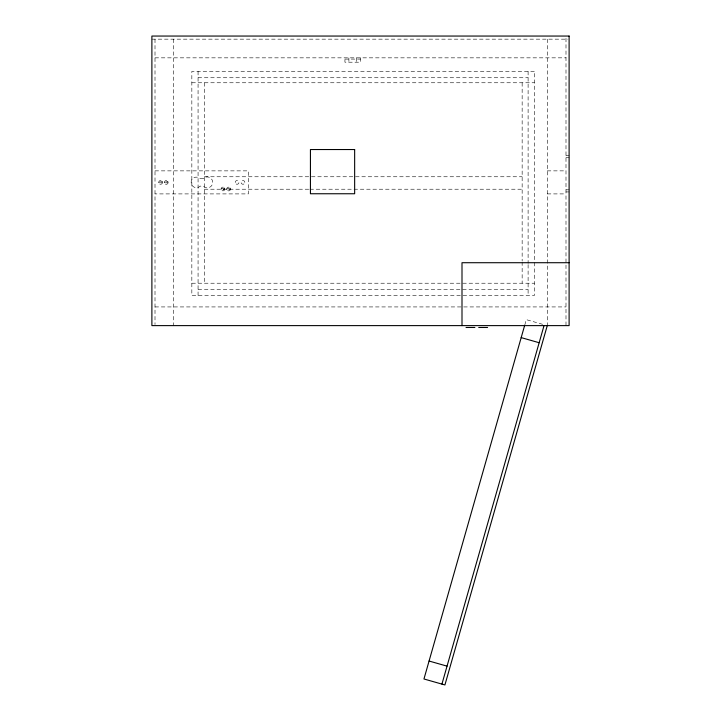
<?xml version="1.0" encoding="UTF-8"?>
<svg xmlns="http://www.w3.org/2000/svg" width="721" height="721" viewBox="0 0 721 721"><rect width="100%" height="100%" fill="white"/><g stroke="black" fill="none" stroke-linecap="round" stroke-linejoin="round"><path stroke-width="0.54" stroke-dasharray="3.6 2.7" d="M524.798 324.937L526.294 319.655L543.21 324.477M151.888 39.159L567.986 39.159M155.006 57.842L565.994 57.842M344.935 59.086L360.5 59.086M198.068 77.742L528.105 77.742M191.84 82.762L534.333 82.762M565.994 155.556L569.112 155.556M565.994 157.683L569.112 157.683M155.006 170.868L248.412 170.868L248.412 193.904L155.006 193.904M547.311 170.868L565.994 170.868M204.34 176.762L522.148 176.762M204.34 189.217L308.777 189.217M309.904 189.217L522.148 189.217M565.994 189.812L569.112 189.812M565.994 191.93L569.112 191.93M547.311 193.904L565.994 193.904M191.84 283.218L534.333 283.218M198.068 289.337L528.105 289.337M155.006 306.93L565.994 306.93M565.994 38.294L565.994 325.613M547.311 39.159L547.311 325.613M528.105 71.388L528.105 263.453M528.105 264.58L528.105 295.565M522.148 82.762L522.148 260.831M522.148 261.948L522.148 283.218M360.5 57.842L360.5 62.204L344.935 62.204L344.935 57.842M356.535 57.842L356.535 62.204M348.901 57.842L348.901 62.204M204.34 82.762L204.34 283.218M198.068 71.388L198.068 295.565M173.689 39.159L173.689 325.613M155.006 39.159L155.006 324.513M162.225 181.458L158.737 182.386L158.99 183.323L162.477 182.386L162.225 181.458M167.885 181.494L164.397 182.422L164.649 183.359L168.137 182.422L167.885 181.494M224.582 188.055L221.104 188.992L221.347 189.929L224.835 188.992L224.582 188.055M230.242 188.091L226.764 189.028L227.007 189.965L230.495 189.028L230.242 188.091M203.322 178.502L200.159 178.646A5.29 5.29 0 0 0 192.678 178.646A5.29 5.29 0 0 0 192.678 186.126A5.29 5.29 0 0 0 200.159 186.126L203.322 186.279A5.498 5.498 0 0 0 211.1 186.279A5.498 5.498 0 0 0 211.1 178.502A5.498 5.498 0 0 0 203.322 178.502M534.333 71.388L191.84 71.388L191.84 295.565L534.333 295.565L534.333 71.388M244.825 182.44L244.78 181.953A1.866 1.866 0 0 0 241.093 182.341L241.138 182.819A1.866 1.866 0 0 0 244.825 182.44M159.674 184.008A1.866 1.866 0 0 0 162.477 182.386A1.866 1.866 0 0 0 159.674 180.773A1.866 1.866 0 0 0 159.674 184.008M222.032 190.605A1.866 1.866 0 0 0 224.835 188.992A1.866 1.866 0 0 0 222.032 187.37A1.866 1.866 0 0 0 222.032 190.605M227.692 190.641A1.866 1.866 0 0 0 230.495 189.028A1.866 1.866 0 0 0 227.692 187.406A1.866 1.866 0 0 0 227.692 190.641M236.155 184.008A1.866 1.866 0 0 0 238.957 182.386A1.866 1.866 0 0 0 236.155 180.773A1.866 1.866 0 0 0 236.155 184.008M165.334 184.044A1.866 1.866 0 0 0 168.137 182.422A1.866 1.866 0 0 0 165.334 180.809A1.866 1.866 0 0 0 165.334 184.044"/><path stroke-width="1.08" d="M524.491 325.991L423.957 678.984L444.92 684.95L547.266 325.613M441.928 684.094L543.967 325.829M569.112 262.714L461.999 262.714L461.999 325.613M466.027 327.478L474.887 327.478M478.708 327.478L487.585 327.478M521.184 337.608L539.155 342.727M429.076 661.031L447.038 666.141M569.112 36.05L151.888 36.05L151.888 325.613L569.112 325.613L569.112 36.05M354.651 149.535L310.436 149.535L310.436 193.751L354.651 193.751L354.651 149.535"/></g></svg>
